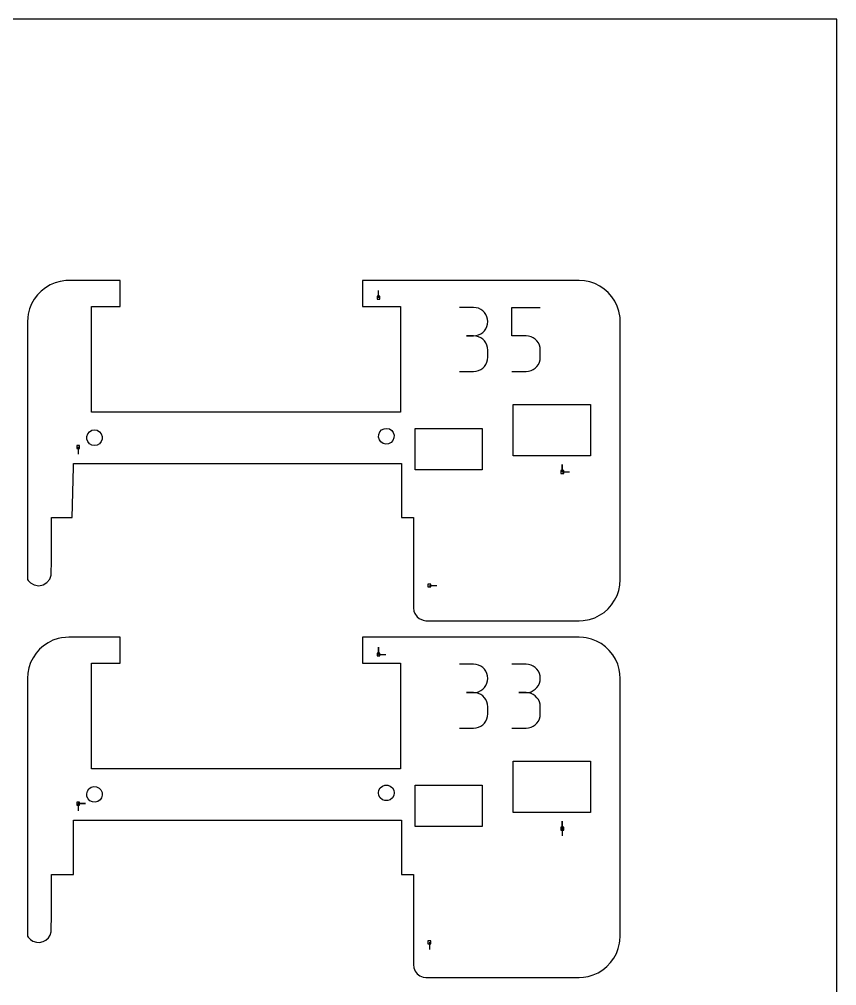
# Model space of a CAD drawing. Extents: x 0 to 400, y 0 to 400.
# Drawn here: x 241.4 to 400, y 212.6 to 400 of the extents above; entities that cross this region are included whole.
import ezdxf

# ---------------------------------------------------------------- set-up
doc = ezdxf.new("R2010")
doc.units = 0

msp = doc.modelspace()

# ---------------------------------------------------------------- linework, layer by layer
at = {"layer": 'annotation', "color": 1}
for p, q in [((311.11311, 346.001219), (311.11311, 347.429969)), ((329.572696, 344.128387), (326.81441, 344.128387)), ((330.06878, 344.08386), (329.572696, 344.128387)), ((330.535578, 343.955538), (330.06878, 344.08386)), ((330.965326, 343.751315), (330.535578, 343.955538)), ((331.350259, 343.479082), (330.965326, 343.751315)), ((331.682615, 343.146731), (331.350259, 343.479082)), ((331.954629, 342.762155), (331.682615, 343.146731)), ((336.988946, 338.611428), (336.988946, 344.142798)), ((336.988946, 344.142798), (342.505517, 344.142798)), ((332.158537, 342.333246), (331.954629, 342.762155)), ((332.286576, 341.867896), (332.158537, 342.333246)), ((332.330981, 341.373997), (332.286576, 341.867896)), ((332.286576, 340.877779), (332.330981, 341.373997)), ((332.330981, 341.373997), (332.330981, 341.373997)), ((330.965326, 338.989178), (331.350259, 339.261807)), ((331.350259, 339.261807), (331.682615, 339.594809)), ((331.682615, 339.594809), (331.954629, 339.980357)), ((331.954629, 339.980357), (332.158537, 340.410623)), ((332.158537, 340.410623), (332.286576, 340.877779)), ((329.572696, 338.611817), (328.191606, 338.611817)), ((328.191606, 338.611817), (329.572696, 338.611817)), ((329.572696, 338.611817), (330.06878, 338.656355)), ((330.06878, 338.567289), (329.572696, 338.611817)), ((329.572696, 338.611817), (329.572696, 338.611817)), ((330.06878, 338.656355), (330.535578, 338.784752)), ((330.535578, 338.438968), (330.06878, 338.567289)), ((330.535578, 338.784752), (330.965326, 338.989178)), ((330.965326, 338.234744), (330.535578, 338.438968)), ((331.350259, 337.962511), (330.965326, 338.234744)), ((331.682615, 337.630161), (331.350259, 337.962511)), ((331.954629, 337.245585), (331.682615, 337.630161)), ((339.747231, 338.611428), (336.988946, 338.611428)), ((340.242495, 338.567156), (339.747231, 338.611428)), ((340.708857, 338.439476), (340.242495, 338.567156)), ((341.138477, 338.236086), (340.708857, 338.439476)), ((341.523513, 337.964686), (341.138477, 338.236086)), ((341.856125, 337.632977), (341.523513, 337.964686)), ((342.128473, 337.248658), (341.856125, 337.632977)), ((332.158537, 336.816676), (331.954629, 337.245585)), ((332.286576, 336.351326), (332.158537, 336.816676)), ((332.330981, 335.857427), (332.286576, 336.351326)), ((332.330981, 334.476337), (332.330981, 335.857427)), ((332.330981, 335.857427), (332.330981, 335.857427)), ((342.332714, 336.819428), (342.128473, 337.248658)), ((342.461009, 336.352988), (342.332714, 336.819428)), ((342.505517, 335.857037), (342.461009, 336.352988)), ((342.505517, 334.482958), (342.505517, 335.857037)), ((342.505517, 335.857037), (342.505517, 335.857037)), ((332.158537, 333.516773), (332.286576, 333.982232)), ((332.286576, 333.982232), (332.330981, 334.476337)), ((342.332625, 333.519682), (342.460984, 333.986767)), ((342.460984, 333.986767), (342.505517, 334.482958)), ((326.81441, 331.721946), (329.572696, 331.721946)), ((329.572696, 331.721946), (330.06878, 331.766448)), ((329.572696, 331.721946), (329.572696, 331.721946)), ((330.06878, 331.766448), (330.535578, 331.894706)), ((330.535578, 331.894706), (330.965326, 332.098846)), ((330.965326, 332.098846), (331.350259, 332.370996)), ((331.350259, 332.370996), (331.682615, 332.703282)), ((331.682615, 332.703282), (331.954629, 333.087832)), ((331.954629, 333.087832), (332.158537, 333.516773)), ((336.988946, 331.721557), (339.747231, 331.721557)), ((339.747231, 331.721557), (340.24229, 331.766068)), ((339.747231, 331.721557), (339.747231, 331.721557)), ((340.24229, 331.766068), (340.708543, 331.894393)), ((340.708543, 331.894393), (341.13813, 332.098716)), ((341.13813, 332.098716), (341.523193, 332.371222)), ((341.523193, 332.371222), (341.855869, 332.704095)), ((341.855869, 332.704095), (342.1283, 333.08952)), ((342.1283, 333.08952), (342.332625, 333.519682)), ((252.850612, 317.081897), (252.850612, 315.653147)), ((346.755607, 312.237798), (346.755607, 313.666548)), ((346.755607, 312.237798), (346.755607, 313.666548)), ((346.755607, 313.666548), (346.755607, 312.237798)), ((346.755607, 312.237798), (348.184357, 312.237798)), ((320.99474, 290.205645), (322.42349, 290.205645)), ((311.11311, 276.826214), (311.11311, 278.254964)), ((311.11311, 276.826214), (311.11311, 278.254964)), ((311.11311, 278.254964), (311.11311, 276.826214)), ((311.11311, 276.826214), (312.54186, 276.826214)), ((329.572696, 274.953382), (326.81441, 274.953382)), ((330.06878, 274.908855), (329.572696, 274.953382)), ((330.535578, 274.780533), (330.06878, 274.908855)), ((330.965326, 274.57631), (330.535578, 274.780533)), ((331.350259, 274.304077), (330.965326, 274.57631)), ((331.682615, 273.971726), (331.350259, 274.304077)), ((331.954629, 273.58715), (331.682615, 273.971726)), ((339.747231, 274.953382), (336.988946, 274.953382)), ((340.243316, 274.908855), (339.747231, 274.953382)), ((340.710114, 274.780533), (340.243316, 274.908855)), ((341.139861, 274.57631), (340.710114, 274.780533)), ((341.524795, 274.304077), (341.139861, 274.57631)), ((341.857151, 273.971726), (341.524795, 274.304077)), ((342.129165, 273.58715), (341.857151, 273.971726)), ((332.158537, 273.158241), (331.954629, 273.58715)), ((332.286576, 272.692891), (332.158537, 273.158241)), ((332.330981, 272.198992), (332.286576, 272.692891)), ((332.286576, 271.702774), (332.330981, 272.198992)), ((332.330981, 272.198992), (332.330981, 272.198992)), ((342.333073, 273.158241), (342.129165, 273.58715)), ((342.461112, 272.692891), (342.333073, 273.158241)), ((342.505517, 272.198992), (342.461112, 272.692891)), ((342.461112, 271.702774), (342.505517, 272.198992)), ((342.505517, 272.198992), (342.505517, 272.198992)), ((330.965326, 269.814173), (331.350259, 270.086802)), ((331.350259, 270.086802), (331.682615, 270.419804)), ((331.682615, 270.419804), (331.954629, 270.805352)), ((331.954629, 270.805352), (332.158537, 271.235618)), ((332.158537, 271.235618), (332.286576, 271.702774)), ((341.139861, 269.814173), (341.524795, 270.086802)), ((341.524795, 270.086802), (341.857151, 270.419804)), ((341.857151, 270.419804), (342.129165, 270.805352)), ((342.129165, 270.805352), (342.333073, 271.235618)), ((342.333073, 271.235618), (342.461112, 271.702774)), ((329.572696, 269.436812), (328.191606, 269.436812)), ((328.191606, 269.436812), (329.572696, 269.436812)), ((329.572696, 269.436812), (330.06878, 269.48135)), ((330.06878, 269.392284), (329.572696, 269.436812)), ((329.572696, 269.436812), (329.572696, 269.436812)), ((330.06878, 269.48135), (330.535578, 269.609747)), ((330.535578, 269.263963), (330.06878, 269.392284)), ((330.535578, 269.609747), (330.965326, 269.814173)), ((330.965326, 269.059739), (330.535578, 269.263963)), ((331.350259, 268.787506), (330.965326, 269.059739)), ((331.682615, 268.455156), (331.350259, 268.787506)), ((331.954629, 268.07058), (331.682615, 268.455156)), ((332.158537, 267.641671), (331.954629, 268.07058)), ((339.747231, 269.436812), (338.366141, 269.436812)), ((338.366141, 269.436812), (339.747231, 269.436812)), ((339.747231, 269.436812), (340.243316, 269.48135)), ((340.243316, 269.392284), (339.747231, 269.436812)), ((339.747231, 269.436812), (339.747231, 269.436812)), ((340.243316, 269.48135), (340.710114, 269.609747)), ((340.710114, 269.263963), (340.243316, 269.392284)), ((340.710114, 269.609747), (341.139861, 269.814173)), ((341.139861, 269.059739), (340.710114, 269.263963)), ((341.524795, 268.787506), (341.139861, 269.059739)), ((341.857151, 268.455156), (341.524795, 268.787506)), ((342.129165, 268.07058), (341.857151, 268.455156)), ((342.333073, 267.641671), (342.129165, 268.07058)), ((332.286576, 267.176321), (332.158537, 267.641671)), ((332.330981, 266.682422), (332.286576, 267.176321)), ((332.330981, 265.301332), (332.330981, 266.682422)), ((332.330981, 266.682422), (332.330981, 266.682422)), ((342.461112, 267.176321), (342.333073, 267.641671)), ((342.505517, 266.682422), (342.461112, 267.176321)), ((342.505517, 265.301332), (342.505517, 266.682422)), ((342.505517, 266.682422), (342.505517, 266.682422)), ((331.954629, 263.912827), (332.158537, 264.341768)), ((332.158537, 264.341768), (332.286576, 264.807228)), ((332.286576, 264.807228), (332.330981, 265.301332)), ((342.129165, 263.912827), (342.333073, 264.341768)), ((342.333073, 264.341768), (342.461112, 264.807228)), ((342.461112, 264.807228), (342.505517, 265.301332)), ((326.81441, 262.546941), (329.572696, 262.546941)), ((329.572696, 262.546941), (330.06878, 262.591443)), ((329.572696, 262.546941), (329.572696, 262.546941)), ((330.06878, 262.591443), (330.535578, 262.719701)), ((330.535578, 262.719701), (330.965326, 262.923841)), ((330.965326, 262.923841), (331.350259, 263.195991)), ((331.350259, 263.195991), (331.682615, 263.528277)), ((331.682615, 263.528277), (331.954629, 263.912827)), ((336.988946, 262.546941), (339.747231, 262.546941)), ((339.747231, 262.546941), (340.243316, 262.591443)), ((339.747231, 262.546941), (339.747231, 262.546941)), ((340.243316, 262.591443), (340.710114, 262.719701)), ((340.710114, 262.719701), (341.139861, 262.923841)), ((341.139861, 262.923841), (341.524795, 263.195991)), ((341.524795, 263.195991), (341.857151, 263.528277)), ((341.857151, 263.528277), (342.129165, 263.912827)), ((252.850612, 247.906892), (254.279362, 247.906892)), ((252.850612, 247.906892), (254.279362, 247.906892)), ((254.279362, 247.906892), (252.850612, 247.906892)), ((252.850612, 247.906892), (252.850612, 246.478142)), ((346.755607, 243.062794), (346.755607, 244.491544)), ((346.755607, 243.062794), (346.755607, 244.491544)), ((346.755607, 244.491544), (346.755607, 243.062794)), ((346.755607, 243.062794), (346.755607, 241.634044)), ((320.99474, 221.030641), (320.99474, 219.601891))]:
    msp.add_line(p, q, dxfattribs=at)
at = {"layer": 'boundary', "color": 5}
for p, q in [((248.355835, 348.894282), (247.396166, 348.482474)), ((249.361043, 349.177305), (248.355835, 348.894282)), ((250.466922, 349.331439), (249.361043, 349.177305)), ((251.01749, 349.367525), (250.466922, 349.331439)), ((254.921749, 349.367525), (251.01749, 349.367525)), ((261.017488, 349.367525), (254.921749, 349.367525)), ((261.017488, 345.419624), (261.017488, 349.367525)), ((314.005088, 349.367525), (308.017485, 349.367525)), ((308.017485, 349.367525), (308.017485, 348.282246)), ((350.017488, 349.367525), (314.005088, 349.367525)), ((351.092423, 349.292973), (350.017488, 349.367525)), ((352.117702, 349.084863), (351.092423, 349.292973)), ((353.107055, 348.744705), (352.117702, 349.084863)), ((354.043533, 348.278324), (353.107055, 348.744705)), ((245.678078, 347.302773), (244.949053, 346.555061)), ((246.498461, 347.948929), (245.678078, 347.302773)), ((247.396166, 348.482474), (246.498461, 347.948929)), ((308.017485, 348.282246), (308.017485, 344.334344)), ((354.911134, 347.693698), (354.043533, 348.278324)), ((355.694992, 347.000826), (354.911134, 347.693698)), ((356.381718, 346.211566), (355.694992, 347.000826)), ((243.813195, 344.807674), (243.425798, 343.837894)), ((244.32386, 345.718592), (243.813195, 344.807674)), ((244.949053, 346.555061), (244.32386, 345.718592)), ((261.017488, 344.334344), (261.017488, 345.419624)), ((356.959541, 345.339427), (356.381718, 346.211566)), ((357.41859, 344.399326), (356.959541, 345.339427)), ((243.425798, 343.837894), (243.1683, 342.825846)), ((255.408928, 338.722438), (255.408928, 344.334344)), ((255.408928, 344.334344), (257.28267, 344.334344)), ((257.28267, 344.334344), (261.017488, 344.334344)), ((308.017485, 344.334344), (310.442482, 344.334344)), ((310.442482, 344.334344), (315.40892, 344.334344)), ((315.40892, 344.334344), (315.40892, 333.49415)), ((357.751002, 343.40735), (357.41859, 344.399326)), ((357.965637, 342.158499), (357.751002, 343.40735)), ((243.017488, 341.367526), (243.017487, 325.092647)), ((243.068755, 342.1497), (243.017488, 341.367526)), ((243.1683, 342.825846), (243.068755, 342.1497)), ((358.017481, 341.367526), (357.965637, 342.158499)), ((358.017481, 322.430399), (358.017481, 341.367526)), ((255.408928, 323.834343), (255.408928, 338.722438)), ((315.40892, 333.49415), (315.40892, 323.834343)), ((243.017487, 325.092647), (243.017488, 291.367521)), ((260.819495, 323.834343), (255.408928, 323.834343)), ((263.004219, 323.834343), (260.819495, 323.834343)), ((276.973414, 323.834343), (263.004219, 323.834343)), ((284.884489, 323.834343), (276.973414, 323.834343)), ((297.002515, 323.834343), (284.884489, 323.834343)), ((315.40892, 323.834343), (297.002515, 323.834343)), ((358.017481, 291.367521), (358.017481, 322.430399)), ((251.662671, 303.367524), (251.963611, 313.162355)), ((251.963611, 313.162355), (251.96361, 313.897401)), ((251.96361, 313.897401), (286.486883, 313.897401)), ((286.486883, 313.897401), (290.393128, 313.897401)), ((290.393128, 313.897401), (309.353053, 313.897401)), ((309.353053, 313.897401), (315.593611, 313.897401)), ((315.593611, 313.897401), (315.593611, 313.162355)), ((315.593611, 313.162355), (315.593611, 303.367524)), ((247.652506, 295.192422), (247.652506, 303.367524)), ((247.652506, 303.367524), (251.662671, 303.367524)), ((315.593611, 303.367524), (317.899115, 303.367524)), ((317.899115, 303.367524), (317.899115, 299.238817)), ((317.899115, 299.238817), (317.899115, 285.867522)), ((247.615208, 292.237909), (247.652506, 295.192422)), ((243.017488, 291.367521), (243.14043, 291.200187)), ((243.14043, 291.200187), (243.584967, 290.720653)), ((243.584967, 290.720653), (244.338161, 290.304515)), ((246.033328, 290.328469), (246.774471, 290.765727)), ((246.774471, 290.765727), (247.323438, 291.428376)), ((247.323438, 291.428376), (247.615208, 292.237909)), ((357.942926, 290.292587), (358.017481, 291.367521)), ((244.338161, 290.304515), (245.187843, 290.168413)), ((245.187843, 290.168413), (246.033328, 290.328469)), ((357.394662, 288.277955), (357.734819, 289.267305)), ((357.734819, 289.267305), (357.942926, 290.292587)), ((356.343654, 286.473879), (356.928278, 287.341474)), ((356.928278, 287.341474), (357.394662, 288.277955)), ((317.899115, 285.867522), (317.984297, 285.220474)), ((317.984297, 285.220474), (318.170142, 284.74724)), ((353.989384, 284.425461), (354.861528, 285.003286)), ((354.861528, 285.003286), (355.650779, 285.690012)), ((355.650779, 285.690012), (356.343654, 286.473879)), ((318.170142, 284.74724), (318.631345, 284.099755)), ((318.631345, 284.099755), (319.028908, 283.782844)), ((319.028908, 283.782844), (319.752063, 283.452707)), ((319.752063, 283.452707), (320.27574, 283.372907)), ((320.27574, 283.372907), (326.282242, 283.36752)), ((326.282242, 283.36752), (350.017488, 283.36752)), ((350.017488, 283.36752), (350.808459, 283.419365)), ((350.808459, 283.419365), (352.057306, 283.634002)), ((352.057306, 283.634002), (353.049288, 283.966417)), ((353.049288, 283.966417), (353.989384, 284.425461)), ((247.956018, 279.583557), (247.017486, 279.120725)), ((248.946934, 279.919929), (247.956018, 279.583557)), ((249.633867, 280.056568), (248.946934, 279.919929)), ((250.384729, 280.151047), (249.633867, 280.056568)), ((251.01749, 280.19252), (250.384729, 280.151047)), ((255.504608, 280.19252), (251.01749, 280.19252)), ((261.017488, 280.19252), (255.504608, 280.19252)), ((261.017488, 276.622107), (261.017488, 280.19252)), ((316.087732, 280.19252), (308.017485, 280.19252)), ((308.017485, 280.19252), (308.017485, 278.729752)), ((350.017488, 280.19252), (316.087732, 280.19252)), ((350.883492, 280.13576), (350.017488, 280.19252)), ((351.387419, 280.059289), (350.883492, 280.13576)), ((352.402518, 279.813176), (351.387419, 280.059289)), ((353.376812, 279.436671), (352.402518, 279.813176)), ((354.293621, 278.936218), (353.376812, 279.436671)), ((245.360634, 277.849376), (244.670663, 277.062612)), ((246.147396, 278.53935), (245.360634, 277.849376)), ((247.017486, 279.120725), (246.147396, 278.53935)), ((308.017485, 278.729752), (308.017485, 275.159339)), ((355.137267, 278.320377), (354.293621, 278.936218)), ((355.893309, 277.599685), (355.137267, 278.320377)), ((356.548819, 276.786476), (355.893309, 277.599685)), ((244.089285, 276.192522), (243.62645, 275.253989)), ((244.670663, 277.062612), (244.089285, 276.192522)), ((261.017488, 275.159339), (261.017488, 276.622107)), ((357.092571, 275.894664), (356.548819, 276.786476)), ((357.515271, 274.939507), (357.092571, 275.894664)), ((243.290079, 274.263073), (243.08593, 273.236731)), ((243.62645, 275.253989), (243.290079, 274.263073)), ((255.408928, 268.477868), (255.408928, 275.159339)), ((255.408928, 275.159339), (257.639784, 275.159339)), ((257.639784, 275.159339), (261.017488, 275.159339)), ((308.017485, 275.159339), (311.285959, 275.159339)), ((311.285959, 275.159339), (315.40892, 275.159339)), ((315.40892, 275.159339), (315.40892, 266.160194)), ((357.809679, 273.937348), (357.515271, 274.939507)), ((357.960719, 273.058527), (357.809679, 273.937348)), ((243.017488, 272.192521), (243.017487, 253.487997)), ((243.08593, 273.236731), (243.017488, 272.192521)), ((358.017481, 272.192521), (357.960719, 273.058527)), ((358.017481, 251.458987), (358.017481, 272.192521)), ((255.408928, 254.659338), (255.408928, 268.477868)), ((315.40892, 266.160194), (315.40892, 254.659338)), ((243.017487, 253.487997), (243.017488, 222.192516)), ((261.850687, 254.659338), (255.408928, 254.659338)), ((263.79048, 254.659338), (261.850687, 254.659338)), ((276.193581, 254.659338), (263.79048, 254.659338)), ((285.647402, 254.659338), (276.193581, 254.659338)), ((300.128574, 254.659338), (285.647402, 254.659338)), ((315.40892, 254.659338), (300.128574, 254.659338)), ((358.017481, 222.192516), (358.017481, 251.458987)), ((251.963611, 243.281705), (251.963611, 244.722396)), ((251.963611, 244.722396), (284.319199, 244.722396)), ((284.319199, 244.722396), (291.975443, 244.722396)), ((291.975443, 244.722396), (309.744892, 244.722396)), ((309.744892, 244.722396), (315.593611, 244.722396)), ((315.593611, 244.722396), (315.593611, 243.281705)), ((251.96361, 234.192519), (251.963611, 243.281705)), ((315.593611, 243.281705), (315.593611, 234.192519)), ((247.652506, 226.606372), (247.652506, 234.192519)), ((247.652506, 234.192519), (251.373768, 234.192519)), ((251.373768, 234.192519), (251.96361, 234.192519)), ((315.593611, 234.192519), (317.899115, 234.192519)), ((317.899115, 234.192519), (317.899115, 229.100509)), ((317.899115, 229.100509), (317.899115, 216.692517)), ((247.615208, 223.062904), (247.652506, 226.606372)), ((247.387294, 222.391726), (247.615208, 223.062904)), ((243.017488, 222.192516), (243.169114, 221.98614)), ((243.169114, 221.98614), (243.584967, 221.545648)), ((243.584967, 221.545648), (244.082769, 221.243035)), ((244.082769, 221.243035), (244.757098, 221.024626)), ((245.33945, 221.008713), (246.033328, 221.153464)), ((246.033328, 221.153464), (246.546916, 221.428443)), ((246.546916, 221.428443), (247.077675, 221.898251)), ((247.077675, 221.898251), (247.387294, 222.391726)), ((357.884249, 220.822585), (357.960718, 221.326513)), ((357.960718, 221.326513), (358.017481, 222.192516)), ((244.757098, 221.024626), (245.33945, 221.008713)), ((357.261631, 218.833193), (357.638138, 219.807485)), ((357.638138, 219.807485), (357.884249, 220.822585)), ((356.145337, 217.072738), (356.761177, 217.916383)), ((356.761177, 217.916383), (357.261631, 218.833193)), ((317.899115, 216.692517), (317.984298, 216.045469)), ((317.984298, 216.045469), (318.244104, 215.444128)), ((353.719628, 215.117427), (354.611441, 215.66118)), ((354.611441, 215.66118), (355.424646, 216.31669)), ((355.424646, 216.31669), (356.145337, 217.072738)), ((318.244104, 215.444128), (318.631345, 214.92475)), ((318.631345, 214.92475), (319.157014, 214.533877)), ((319.157014, 214.533877), (319.752063, 214.277702)), ((319.752063, 214.277702), (320.272315, 214.198051)), ((320.272315, 214.198051), (327.654882, 214.192515)), ((327.654882, 214.192515), (350.017488, 214.192515)), ((350.017488, 214.192515), (350.883492, 214.249278)), ((350.883492, 214.249278), (351.76231, 214.400319)), ((351.76231, 214.400319), (352.764473, 214.69473)), ((352.764473, 214.69473), (353.719628, 215.117427))]:
    msp.add_line(p, q, dxfattribs=at)
at = {"layer": 'frame', "color": 5}
for p, q in [((400, 400), (0, 400)), ((400, 0), (400, 400))]:
    msp.add_line(p, q, dxfattribs=at)
at = {"layer": 'hole', "color": 5}
for p, q in [((311.39886, 346.286969), (310.82736, 346.286969)), ((310.82736, 346.286969), (310.82736, 345.715469)), ((310.82736, 345.715469), (311.39886, 345.715469)), ((311.39886, 345.715469), (311.39886, 346.286969)), ((337.224277, 321.665165), (337.224276, 325.308452)), ((337.224276, 325.308452), (342.721684, 325.308452)), ((342.721684, 325.308452), (352.224285, 325.308452)), ((352.224285, 325.308452), (352.224284, 318.989208)), ((311.718531, 320.379978), (312.189542, 320.618323)), ((312.189542, 320.618323), (312.71367, 320.681199)), ((312.71367, 320.681199), (313.227693, 320.561019)), ((313.227693, 320.561019), (313.669611, 320.272282)), ((318.199054, 317.724679), (318.199054, 320.632814)), ((318.199054, 320.632814), (326.941551, 320.632814)), ((326.941551, 320.632814), (331.199051, 320.632814)), ((331.199051, 320.632814), (331.199051, 317.724679)), ((337.224276, 315.345922), (337.224277, 321.665165)), ((254.515653, 319.132338), (254.696795, 319.630025)), ((254.515653, 318.602712), (254.515653, 319.132338)), ((254.696795, 318.105025), (254.515653, 318.602712)), ((254.696795, 319.630025), (255.037236, 320.035743)), ((255.037236, 320.035743), (255.495905, 320.300557)), ((255.495905, 320.300557), (256.017487, 320.392524)), ((256.017487, 320.392524), (256.53907, 320.300557)), ((256.53907, 320.300557), (256.997739, 320.035743)), ((256.997739, 320.035743), (257.338176, 319.630025)), ((257.338176, 319.630025), (257.519322, 319.132338)), ((257.519322, 318.602712), (257.338176, 318.105025)), ((257.519322, 319.132338), (257.519322, 318.602712)), ((311.120735, 318.982486), (311.149829, 319.509568)), ((311.273672, 318.477242), (311.120735, 318.982486)), ((311.149829, 319.509568), (311.357445, 319.994913)), ((311.357445, 319.994913), (311.718531, 320.379978)), ((313.669611, 320.272282), (313.986126, 319.849813)), ((314.109965, 318.817486), (313.902353, 318.332143)), ((313.986126, 319.849813), (314.13906, 319.344568)), ((314.13906, 319.344568), (314.109965, 318.817486)), ((352.224284, 318.989208), (352.224284, 315.344259)), ((253.136362, 317.367647), (252.564862, 317.367647)), ((252.564862, 317.367647), (252.564862, 316.796147)), ((252.564862, 316.796147), (253.136362, 316.796147)), ((253.136362, 316.796147), (253.136362, 317.367647)), ((255.037236, 317.699307), (254.696795, 318.105025)), ((255.495905, 317.434493), (255.037236, 317.699307)), ((256.017487, 317.342525), (255.495905, 317.434493)), ((256.53907, 317.434493), (256.017487, 317.342525)), ((256.997739, 317.699307), (256.53907, 317.434493)), ((257.338176, 318.105025), (256.997739, 317.699307)), ((311.590184, 318.054772), (311.273672, 318.477242)), ((312.032101, 317.766035), (311.590184, 318.054772)), ((312.546124, 317.645856), (312.032101, 317.766035)), ((313.070252, 317.708731), (312.546124, 317.645856)), ((313.541263, 317.947076), (313.070252, 317.708731)), ((313.902353, 318.332143), (313.541263, 317.947076)), ((318.199054, 315.104679), (318.199054, 317.724679)), ((331.199051, 317.724679), (331.199051, 315.104679)), ((318.199054, 312.632812), (318.199054, 315.104679)), ((331.199051, 315.104679), (331.199051, 312.632812)), ((337.224277, 315.333424), (337.224276, 315.345922)), ((347.4581, 315.333423), (337.224277, 315.333424)), ((352.224284, 315.344259), (347.4581, 315.333423)), ((323.181482, 312.632812), (318.199054, 312.632812)), ((331.199051, 312.632812), (323.181482, 312.632812)), ((347.041357, 312.523548), (346.469857, 312.523548)), ((346.469857, 312.523548), (346.469857, 311.952048)), ((346.469857, 311.952048), (347.041357, 311.952048)), ((347.041357, 311.952048), (347.041357, 312.523548)), ((321.28049, 290.491395), (320.70899, 290.491395)), ((320.70899, 290.491395), (320.70899, 289.919895)), ((321.28049, 289.919895), (321.28049, 290.491395)), ((320.70899, 289.919895), (321.28049, 289.919895)), ((311.39886, 277.111964), (310.82736, 277.111964)), ((310.82736, 277.111964), (310.82736, 276.540464)), ((310.82736, 276.540464), (311.39886, 276.540464)), ((311.39886, 276.540464), (311.39886, 277.111964)), ((337.224277, 253.532529), (337.224277, 256.133447)), ((337.224277, 256.133447), (341.148839, 256.133447)), ((341.148839, 256.133447), (352.224284, 256.133447)), ((352.224284, 256.133447), (352.224285, 248.768259)), ((337.224277, 246.167341), (337.224277, 253.532529)), ((255.380386, 251.071684), (255.890509, 251.206411)), ((255.890509, 251.206411), (256.41595, 251.158541)), ((256.41595, 251.158541), (256.893327, 250.933848)), ((311.461682, 250.968774), (311.867398, 251.309211)), ((311.867398, 251.309211), (312.365084, 251.490355)), ((312.365084, 251.490355), (312.894711, 251.490354)), ((312.894711, 251.490354), (313.392396, 251.309211)), ((313.392396, 251.309211), (313.798116, 250.968775)), ((318.199054, 248.819124), (318.199054, 251.457809)), ((318.199054, 251.457809), (326.131527, 251.457809)), ((326.131527, 251.457809), (331.199051, 251.457809)), ((331.199051, 251.457809), (331.199051, 248.819124)), ((254.504546, 249.830356), (254.642928, 250.3395)), ((254.548643, 249.304588), (254.504546, 249.830356)), ((254.769907, 248.825609), (254.548643, 249.304588)), ((254.642928, 250.3395), (254.947108, 250.770609)), ((254.947108, 250.770609), (255.380386, 251.071684)), ((256.893327, 250.933848), (257.265066, 250.559431)), ((257.265066, 250.559431), (257.486332, 250.080452)), ((257.530428, 249.554684), (257.392045, 249.04554)), ((257.486332, 250.080452), (257.530428, 249.554684)), ((311.104898, 249.988522), (311.196868, 250.510103)), ((311.196868, 249.466942), (311.104898, 249.988522)), ((311.196868, 250.510103), (311.461682, 250.968774)), ((311.461682, 249.008271), (311.196868, 249.466942)), ((313.798116, 250.968775), (314.06293, 250.510103)), ((314.06293, 249.466942), (313.798116, 249.008271)), ((314.06293, 250.510103), (314.1549, 249.988522)), ((314.1549, 249.988522), (314.06293, 249.466942)), ((253.136362, 248.192642), (252.564862, 248.192642)), ((252.564862, 248.192642), (252.564862, 247.621142)), ((252.564862, 247.621142), (253.136362, 247.621142)), ((253.136362, 247.621142), (253.136362, 248.192642)), ((255.141647, 248.451192), (254.769907, 248.825609)), ((255.619023, 248.226499), (255.141647, 248.451192)), ((256.144464, 248.178629), (255.619023, 248.226499)), ((256.654588, 248.313356), (256.144464, 248.178629)), ((257.087867, 248.614431), (256.654588, 248.313356)), ((257.392045, 249.04554), (257.087867, 248.614431)), ((311.867398, 248.667834), (311.461682, 249.008271)), ((312.365084, 248.48669), (311.867398, 248.667834)), ((312.894711, 248.48669), (312.365084, 248.48669)), ((313.392396, 248.667834), (312.894711, 248.48669)), ((313.798116, 249.008271), (313.392396, 248.667834)), ((318.199054, 245.700646), (318.199054, 248.819124)), ((331.199051, 248.819124), (331.199051, 245.700646)), ((352.224285, 248.768259), (352.224285, 246.166154)), ((318.199054, 243.457807), (318.199054, 245.700646)), ((331.199051, 245.700646), (331.199051, 243.457807)), ((337.224277, 246.158419), (337.224277, 246.167341)), ((348.821737, 246.158419), (337.224277, 246.158419)), ((352.224285, 246.166154), (348.821737, 246.158419)), ((323.924339, 243.457808), (318.199054, 243.457807)), ((331.199051, 243.457807), (323.924339, 243.457808)), ((347.041357, 243.348544), (346.469857, 243.348544)), ((346.469857, 243.348544), (346.469857, 242.777044)), ((346.469857, 242.777044), (347.041357, 242.777044)), ((347.041357, 242.777044), (347.041357, 243.348544)), ((321.28049, 221.316391), (320.70899, 221.316391)), ((320.70899, 221.316391), (320.70899, 220.744891)), ((321.28049, 220.744891), (321.28049, 221.316391)), ((320.70899, 220.744891), (321.28049, 220.744891))]:
    msp.add_line(p, q, dxfattribs=at)

doc.saveas('drawing.dxf')
